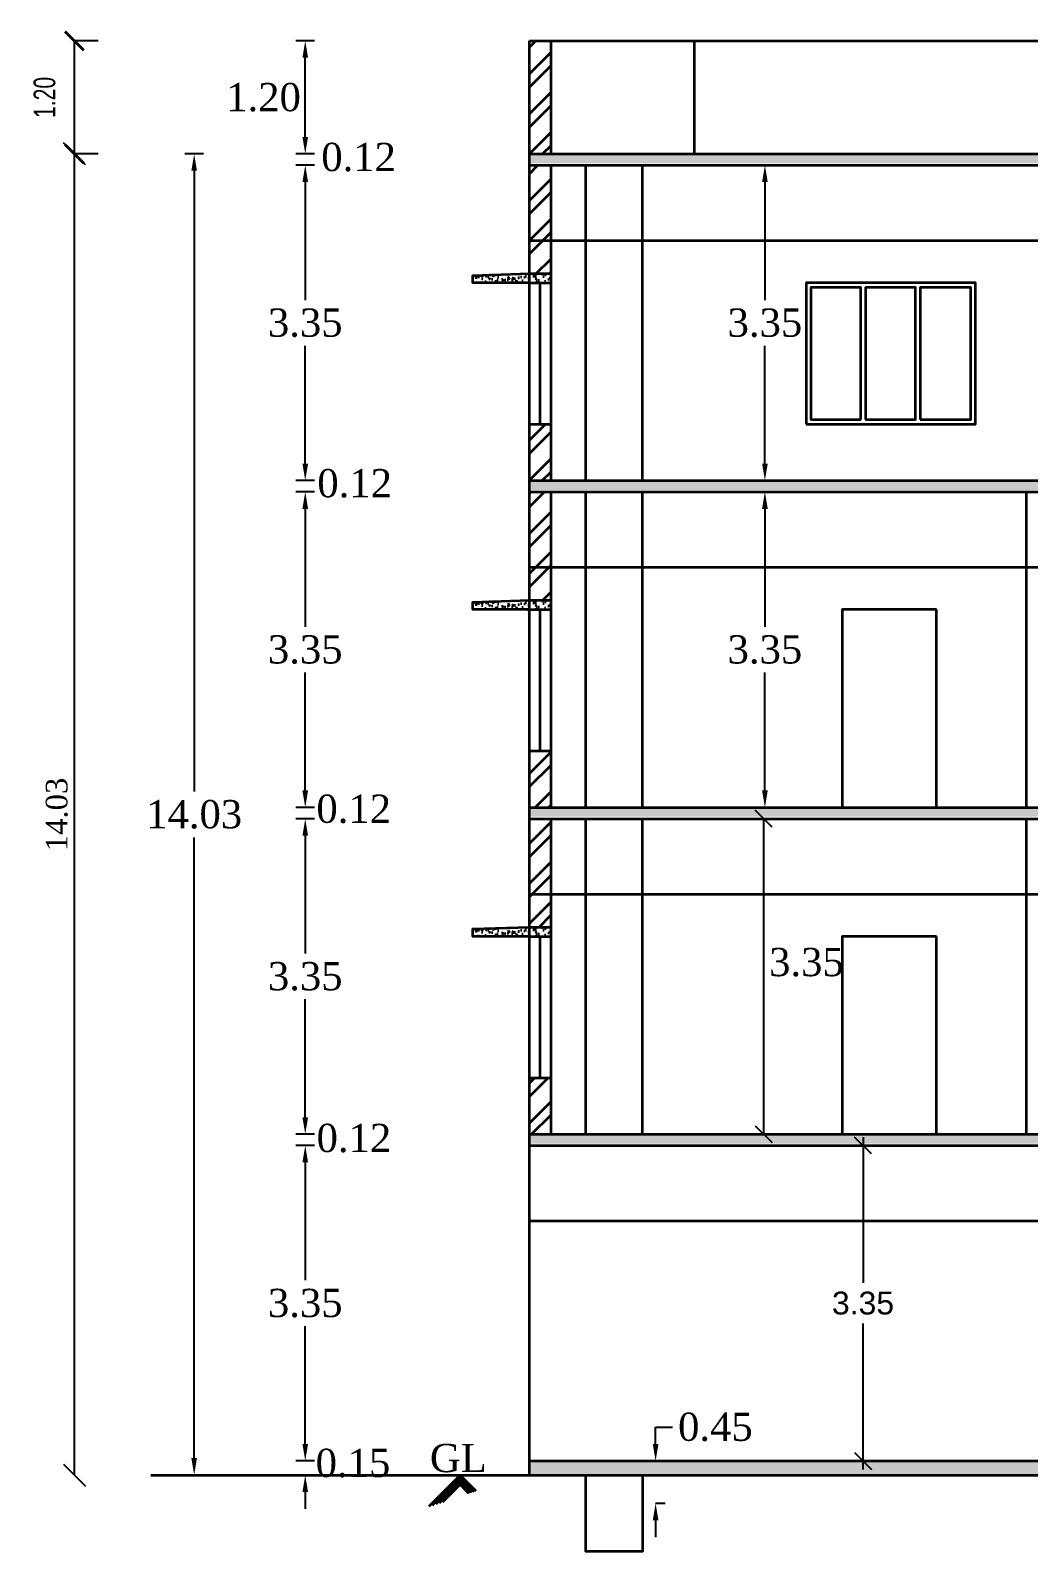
# Model space of a CAD drawing. Header units: metres. Extents: x 7518 to 7619, y -2370 to -2298.
# Drawn here: x 7571.99 to 7582.59, y -2324.92 to -2308.77 of the extents above; entities that cross this region are included whole.
import ezdxf

# ---------------------------------------------------------------- set-up
doc = ezdxf.new("R2010")
doc.units = ezdxf.units.M
doc.header["$MEASUREMENT"] = 0
doc.header["$PDMODE"] = 98
doc.linetypes.add('DOT2', pattern=[0.125, 0, -0.125])
doc.linetypes.add('PHANTOM2', pattern=[1.25, 0.625, -0.125, 0.125, -0.125, 0.125, -0.125])
for name, color, linetype in [('BLK_1_FLR_1_AC_ROOM_1', 2, 'Continuous'), ('BLK_1_FLR_2_AC_ROOM_1', 2, 'Continuous'), ('BLK_1_FLR_3_AC_ROOM_1', 2, 'Continuous'), ('BLK_1_HT_OF_BLDG', 5, 'Continuous'), ('BLK_1_PARAPET_HT', 233, 'Continuous'), ('BLK_1_PLINTH_HEIGHT', 7, 'Continuous'), ('ELECTRICAL_ROOM', 4, 'Continuous')]:
    doc.layers.add(name, color=color, linetype=linetype)
doc.styles.add('Arial-Bold', font='arialbd.ttf', dxfattribs={"height": 9})
doc.styles.add('DIM 100', font='ARIALN.TTF', dxfattribs={"width": 0.85, "height": 0.23})
doc.styles.get("Standard").update_dxf_attribs({"font": 'times.ttf'})
doc.styles.add('SVN', font='arial.ttf')
doc.dimstyles.new('GRID DIM 400', dxfattribs={"dimscale": 0, "dimtxt": 0.8, "dimasz": 0.2, "dimexe": 0, "dimexo": 0, "dimgap": 0.2, "dimtad": 0, "dimlfac": -0.1, "dimzin": 1, "dimdsep": 46, "dimtxsty": 'DIM 100', "dimblk": 'ARCHTICK', "dimcen": 0, "dimclrd": 256, "dimclre": 252, "dimclrt": 4, "dimazin": 0, "dimtfac": 1, "dimtix": 1, "dimtofl": 0, "dimtmove": 2, "dimatfit": 0, "dimfxl": 0, "dimtolj": 1, "dimtzin": 0, "dimarcsym": 0})
doc.dimstyles.get("Standard").update_dxf_attribs({"dimtxt": 0.3, "dimasz": 0.18, "dimexe": 0.1, "dimexo": 0.1, "dimgap": 0.09, "dimtad": 0, "dimtih": 1, "dimtoh": 1, "dimzin": 0, "dimdsep": 46, "dimtxsty": 'Standard', "dimcen": 0.09, "dimadec": 0, "dimazin": 0, "dimtfac": 1, "dimtofl": 0, "dimtmove": 0, "dimatfit": 3, "dimfxl": 0, "dimtolj": 1, "dimtzin": 0, "dimarcsym": 0})
doc.dimstyles.new('STANDARD$0', dxfattribs={"dimtxt": 0.3, "dimasz": 0.18, "dimexe": 0.1, "dimexo": 0.1, "dimgap": 0.09, "dimtad": 0, "dimtih": 1, "dimtoh": 1, "dimzin": 1, "dimdsep": 46, "dimtxsty": 'Standard', "dimcen": 0.1, "dimadec": 3, "dimazin": 0, "dimtfac": 1, "dimtofl": 0, "dimtmove": 0, "dimatfit": 3, "dimfxl": 0, "dimtolj": 1, "dimtzin": 0, "dimarcsym": 0})
doc.dimstyles.new('STY', dxfattribs={"dimscale": 0.9, "dimtxt": 0.23, "dimasz": 0.18, "dimexe": 0.15, "dimexo": 0.6, "dimgap": 0.1, "dimtad": 1, "dimtih": 1, "dimtoh": 1, "dimzin": 0, "dimdsep": 46, "dimtxsty": 'Arial-Bold', "dimblk": 'CLOSEDBLANK', "dimcen": 0.09375, "dimdle": 0.1, "dimse1": 1, "dimse2": 1, "dimadec": 0, "dimazin": 0, "dimtfac": 1, "dimtmove": 2, "dimatfit": 2, "dimfxl": 0, "dimtolj": 1, "dimtzin": 0, "dimarcsym": 0})
doc.dimstyles.new('vassanttham', dxfattribs={"dimtxt": 0.23, "dimasz": 0.234375, "dimexe": 0.15, "dimexo": 0.5, "dimgap": 0.07, "dimtad": 1, "dimtoh": 1, "dimrnd": 0.01, "dimzin": 0, "dimdsep": 46, "dimtxsty": 'Standard', "dimblk": 'OBLIQUE', "dimcen": 0.23, "dimse1": 1, "dimse2": 1, "dimclrd": 7, "dimclre": 7, "dimclrt": 7, "dimadec": 0, "dimazin": 0, "dimtfac": 1, "dimtix": 1, "dimtofl": 0, "dimtmove": 0, "dimatfit": 3, "dimfxl": 0, "dimtolj": 2, "dimtzin": 0, "dimlwd": 25, "dimlwe": -1, "dimarcsym": 0})

# ---------------------------------------------------------------- blocks, each defined once
blk = doc.blocks.new('*D12')
at = {"color": 0, "lineweight": -2}
for p, q in [((7574.905, -2323.782), (7574.905, -2323.602)), ((7575.005, -2323.962), (7574.805, -2323.962)), ((7575.005, -2324.112), (7574.805, -2324.112)), ((7574.905, -2324.292), (7574.905, -2324.472))]:
    blk.add_line(p, q, dxfattribs=at)
at = {"color": 0, "lineweight": 35}
for points in [[(7574.875, -2323.782), (7574.935, -2323.782), (7574.905, -2323.962)], [(7574.875, -2324.292), (7574.935, -2324.292), (7574.905, -2324.112)]]:
    blk.add_solid(points, dxfattribs=at)
at = {"layer": 'Defpoints', "color": 0, "lineweight": 35}
for p in [(7574.905, -2323.962), (7576.316, -2323.962), (7576.316, -2324.112)]:
    blk.add_point(p, dxfattribs=at)
at = {"color": 0, "lineweight": 35, "insert": (7575.412, -2323.986), "char_height": 0.3, "attachment_point": 5}
blk.add_mtext('\\A1;0.15', dxfattribs=at)
blk = doc.blocks.new('*D13')
at = {"color": 0, "lineweight": -2}
for p, q in [((7575.005, -2320.612), (7574.805, -2320.612)), ((7574.905, -2320.792), (7574.905, -2322.044)), ((7574.905, -2323.782), (7574.905, -2322.53)), ((7575.005, -2323.962), (7574.805, -2323.962))]:
    blk.add_line(p, q, dxfattribs=at)
at = {"color": 0, "lineweight": 35}
for points in [[(7574.875, -2320.792), (7574.935, -2320.792), (7574.905, -2320.612)], [(7574.875, -2323.782), (7574.935, -2323.782), (7574.905, -2323.962)]]:
    blk.add_solid(points, dxfattribs=at)
at = {"layer": 'Defpoints', "color": 0, "lineweight": 35}
for p in [(7574.905, -2320.612), (7576.316, -2320.612), (7576.316, -2323.962)]:
    blk.add_point(p, dxfattribs=at)
at = {"color": 0, "lineweight": 35, "insert": (7574.905, -2322.287), "char_height": 0.3, "attachment_point": 5}
blk.add_mtext('\\A1;3.35', dxfattribs=at)
blk = doc.blocks.new('*D14')
at = {"color": 0, "lineweight": -2}
for p, q in [((7574.905, -2320.312), (7574.905, -2320.132)), ((7575.005, -2320.492), (7574.805, -2320.492)), ((7575.005, -2320.612), (7574.805, -2320.612)), ((7574.905, -2320.792), (7574.905, -2320.972))]:
    blk.add_line(p, q, dxfattribs=at)
at = {"color": 0, "lineweight": 35}
for points in [[(7574.875, -2320.312), (7574.935, -2320.312), (7574.905, -2320.492)], [(7574.875, -2320.792), (7574.935, -2320.792), (7574.905, -2320.612)]]:
    blk.add_solid(points, dxfattribs=at)
at = {"layer": 'Defpoints', "color": 0, "lineweight": 35}
for p in [(7574.905, -2320.492), (7576.316, -2320.492), (7576.316, -2320.612)]:
    blk.add_point(p, dxfattribs=at)
at = {"color": 0, "lineweight": 35, "insert": (7575.422, -2320.535), "char_height": 0.3, "attachment_point": 5}
blk.add_mtext('\\A1;0.12', dxfattribs=at)
blk = doc.blocks.new('*D15')
at = {"color": 0, "lineweight": -2}
for p, q in [((7575.005, -2317.142), (7574.805, -2317.142)), ((7574.905, -2317.322), (7574.905, -2318.574)), ((7574.905, -2320.312), (7574.905, -2319.06)), ((7575.005, -2320.492), (7574.805, -2320.492))]:
    blk.add_line(p, q, dxfattribs=at)
at = {"color": 0, "lineweight": 35}
for points in [[(7574.875, -2317.322), (7574.935, -2317.322), (7574.905, -2317.142)], [(7574.875, -2320.312), (7574.935, -2320.312), (7574.905, -2320.492)]]:
    blk.add_solid(points, dxfattribs=at)
at = {"layer": 'Defpoints', "color": 0, "lineweight": 35}
for p in [(7574.905, -2317.142), (7576.316, -2317.142), (7576.316, -2320.492)]:
    blk.add_point(p, dxfattribs=at)
at = {"color": 0, "lineweight": 35, "insert": (7574.905, -2318.817), "char_height": 0.3, "attachment_point": 5}
blk.add_mtext('\\A1;3.35', dxfattribs=at)
blk = doc.blocks.new('*D16')
at = {"color": 0, "lineweight": -2}
for p, q in [((7574.905, -2316.842), (7574.905, -2316.662)), ((7575.005, -2317.022), (7574.805, -2317.022)), ((7575.005, -2317.142), (7574.805, -2317.142)), ((7574.905, -2317.322), (7574.905, -2317.502))]:
    blk.add_line(p, q, dxfattribs=at)
at = {"color": 0, "lineweight": 35}
for points in [[(7574.875, -2316.842), (7574.935, -2316.842), (7574.905, -2317.022)], [(7574.875, -2317.322), (7574.935, -2317.322), (7574.905, -2317.142)]]:
    blk.add_solid(points, dxfattribs=at)
at = {"layer": 'Defpoints', "color": 0, "lineweight": 35}
for p in [(7574.905, -2317.022), (7576.316, -2317.022), (7576.316, -2317.142)]:
    blk.add_point(p, dxfattribs=at)
at = {"color": 0, "lineweight": 35, "insert": (7575.42, -2317.039), "char_height": 0.3, "attachment_point": 5}
blk.add_mtext('\\A1;0.12', dxfattribs=at)
blk = doc.blocks.new('*D17')
at = {"color": 0, "lineweight": -2}
for p, q in [((7575.005, -2313.672), (7574.805, -2313.672)), ((7574.905, -2313.852), (7574.905, -2315.104)), ((7574.905, -2316.842), (7574.905, -2315.59)), ((7575.005, -2317.022), (7574.805, -2317.022))]:
    blk.add_line(p, q, dxfattribs=at)
at = {"color": 0, "lineweight": 35}
for points in [[(7574.875, -2313.852), (7574.935, -2313.852), (7574.905, -2313.672)], [(7574.875, -2316.842), (7574.935, -2316.842), (7574.905, -2317.022)]]:
    blk.add_solid(points, dxfattribs=at)
at = {"layer": 'Defpoints', "color": 0, "lineweight": 35}
for p in [(7574.905, -2313.672), (7576.316, -2313.672), (7576.316, -2317.022)]:
    blk.add_point(p, dxfattribs=at)
at = {"color": 0, "lineweight": 35, "insert": (7574.905, -2315.347), "char_height": 0.3, "attachment_point": 5}
blk.add_mtext('\\A1;3.35', dxfattribs=at)
blk = doc.blocks.new('*D18')
at = {"color": 0, "lineweight": -2}
for p, q in [((7574.905, -2313.372), (7574.905, -2313.192)), ((7575.005, -2313.552), (7574.805, -2313.552)), ((7575.005, -2313.672), (7574.805, -2313.672)), ((7574.905, -2313.852), (7574.905, -2314.032))]:
    blk.add_line(p, q, dxfattribs=at)
at = {"color": 0, "lineweight": 35}
for points in [[(7574.875, -2313.372), (7574.935, -2313.372), (7574.905, -2313.552)], [(7574.875, -2313.852), (7574.935, -2313.852), (7574.905, -2313.672)]]:
    blk.add_solid(points, dxfattribs=at)
at = {"layer": 'Defpoints', "color": 0, "lineweight": 35}
for p in [(7574.905, -2313.552), (7576.316, -2313.552), (7576.316, -2313.672)]:
    blk.add_point(p, dxfattribs=at)
at = {"color": 0, "lineweight": 35, "insert": (7575.43, -2313.582), "char_height": 0.3, "attachment_point": 5}
blk.add_mtext('\\A1;0.12', dxfattribs=at)
blk = doc.blocks.new('*D19')
at = {"color": 0, "lineweight": -2}
for p, q in [((7575.005, -2310.202), (7574.805, -2310.202)), ((7574.905, -2310.382), (7574.905, -2311.634)), ((7574.905, -2313.372), (7574.905, -2312.12)), ((7575.005, -2313.552), (7574.805, -2313.552))]:
    blk.add_line(p, q, dxfattribs=at)
at = {"color": 0, "lineweight": 35}
for points in [[(7574.875, -2310.382), (7574.935, -2310.382), (7574.905, -2310.202)], [(7574.875, -2313.372), (7574.935, -2313.372), (7574.905, -2313.552)]]:
    blk.add_solid(points, dxfattribs=at)
at = {"layer": 'Defpoints', "color": 0, "lineweight": 35}
for p in [(7574.905, -2310.202), (7576.316, -2310.202), (7576.316, -2313.552)]:
    blk.add_point(p, dxfattribs=at)
at = {"color": 0, "lineweight": 35, "insert": (7574.905, -2311.877), "char_height": 0.3, "attachment_point": 5}
blk.add_mtext('\\A1;3.35', dxfattribs=at)
blk = doc.blocks.new('*D20')
at = {"color": 0, "lineweight": -2}
for p, q in [((7574.905, -2309.902), (7574.905, -2309.722)), ((7575.005, -2310.082), (7574.805, -2310.082)), ((7575.005, -2310.202), (7574.805, -2310.202)), ((7574.905, -2310.382), (7574.905, -2310.562))]:
    blk.add_line(p, q, dxfattribs=at)
at = {"color": 0, "lineweight": 35}
for points in [[(7574.875, -2309.902), (7574.935, -2309.902), (7574.905, -2310.082)], [(7574.875, -2310.382), (7574.935, -2310.382), (7574.905, -2310.202)]]:
    blk.add_solid(points, dxfattribs=at)
at = {"layer": 'Defpoints', "color": 0, "lineweight": 35}
for p in [(7574.905, -2310.082), (7576.316, -2310.082), (7576.316, -2310.202)]:
    blk.add_point(p, dxfattribs=at)
at = {"color": 0, "lineweight": 35, "insert": (7575.472, -2310.118), "char_height": 0.3, "attachment_point": 5}
blk.add_mtext('\\A1;0.12', dxfattribs=at)
blk = doc.blocks.new('*D21')
at = {"color": 0, "lineweight": -2}
for p, q in [((7575.005, -2308.882), (7574.805, -2308.882)), ((7574.905, -2309.902), (7574.905, -2309.062)), ((7575.005, -2310.082), (7574.805, -2310.082))]:
    blk.add_line(p, q, dxfattribs=at)
at = {"color": 0, "lineweight": 35}
for points in [[(7574.875, -2309.062), (7574.935, -2309.062), (7574.905, -2308.882)], [(7574.875, -2309.902), (7574.935, -2309.902), (7574.905, -2310.082)]]:
    blk.add_solid(points, dxfattribs=at)
at = {"layer": 'Defpoints', "color": 0, "lineweight": 35}
for p in [(7574.905, -2308.882), (7576.316, -2308.882), (7576.316, -2310.082)]:
    blk.add_point(p, dxfattribs=at)
at = {"color": 0, "lineweight": 35, "insert": (7574.462, -2309.482), "char_height": 0.3, "attachment_point": 5}
blk.add_mtext('\\A1;1.20', dxfattribs=at)
blk = doc.blocks.new('*D22')
at = {"color": 0, "lineweight": -2}
for p, q in [((7573.825, -2310.082), (7573.625, -2310.082)), ((7573.725, -2310.262), (7573.725, -2316.854)), ((7573.725, -2323.932), (7573.725, -2317.34)), ((7573.825, -2324.112), (7573.625, -2324.112))]:
    blk.add_line(p, q, dxfattribs=at)
at = {"color": 0, "lineweight": 35}
for points in [[(7573.695, -2310.262), (7573.755, -2310.262), (7573.725, -2310.082)], [(7573.695, -2323.932), (7573.755, -2323.932), (7573.725, -2324.112)]]:
    blk.add_solid(points, dxfattribs=at)
at = {"layer": 'Defpoints', "color": 0, "lineweight": 35}
for p in [(7573.725, -2310.082), (7575.136, -2310.082), (7575.136, -2324.112)]:
    blk.add_point(p, dxfattribs=at)
at = {"color": 0, "lineweight": 35, "insert": (7573.725, -2317.097), "char_height": 0.3, "attachment_point": 5}
blk.add_mtext('\\A1;14.03', dxfattribs=at)
blk = doc.blocks.new('_Oblique')
at = {"color": 0, "lineweight": -2}
blk.add_line((-0.5, -0.5), (0.5, 0.5), dxfattribs=at)
blk = doc.blocks.new('*D89')
at = {"layer": 'BLK_1_HT_OF_BLDG', "color": 5, "lineweight": 25}
blk.add_line((7572.454, -2324.112), (7572.454, -2310.082), dxfattribs=at)
at = {"layer": 'Defpoints', "color": 0, "lineweight": 35}
for p in [(7572.454, -2310.082), (7577.286, -2310.082), (7577.286, -2324.112)]:
    blk.add_point(p, dxfattribs=at)
at = {"layer": 'BLK_1_HT_OF_BLDG', "color": 5, "lineweight": 25, "xscale": 0.234375, "yscale": 0.234375, "zscale": 0.234375}
for p, rotation in [((7572.454, -2310.082), 90), ((7572.454, -2324.112), 270)]:
    blk.add_blockref('_Oblique', p, dxfattribs=dict(at, rotation=rotation))
at = {"layer": 'BLK_1_HT_OF_BLDG', "color": 7, "insert": (7572.266, -2317.097), "char_height": 0.23, "attachment_point": 5, "rotation": 90}
blk.add_mtext('\\A2;14.03', dxfattribs=at)
blk = doc.blocks.new('_ArchTick')
at = {"color": 0, "linetype": 'ByBlock', "const_width": 0.15}
blk.add_lwpolyline([(-0.5, -0.5), (0.5, 0.5)], dxfattribs=at)
blk = doc.blocks.new('*D90')
at = {"layer": 'BLK_1_PARAPET_HT', "color": 252, "lineweight": -2}
for p, q in [((7572.704, -2308.882), (7572.454, -2308.882)), ((7572.704, -2310.082), (7572.454, -2310.082))]:
    blk.add_line(p, q, dxfattribs=at)
at = {"layer": 'BLK_1_PARAPET_HT', "lineweight": -2}
blk.add_line((7572.454, -2310.082), (7572.454, -2308.882), dxfattribs=at)
at = {"layer": 'Defpoints', "color": 0, "lineweight": 35}
for p in [(7572.454, -2308.882), (7577.286, -2308.882), (7577.286, -2310.082)]:
    blk.add_point(p, dxfattribs=at)
at = {"layer": 'BLK_1_PARAPET_HT', "lineweight": -2, "xscale": 0.2, "yscale": 0.2, "zscale": 0.2}
for p, rotation in [((7572.454, -2308.882), 90), ((7572.454, -2310.082), 270)]:
    blk.add_blockref('_ArchTick', p, dxfattribs=dict(at, rotation=rotation))
at = {"layer": 'BLK_1_PARAPET_HT', "lineweight": -2, "insert": (7572.136, -2309.482), "char_height": 0.23, "attachment_point": 5, "rotation": 90, "style": 'DIM 100'}
blk.add_mtext('\\A1;1.20', dxfattribs=at)
blk = doc.blocks.new('*D91')
at = {"layer": 'BLK_1_PLINTH_HEIGHT', "color": 0, "linetype": 'PHANTOM2', "lineweight": -2}
for p, q in [((7578.627, -2323.782), (7578.627, -2323.602)), ((7578.627, -2323.602), (7578.807, -2323.602)), ((7578.627, -2324.592), (7578.627, -2324.772))]:
    blk.add_line(p, q, dxfattribs=at)
at = {"layer": 'BLK_1_PLINTH_HEIGHT', "color": 0, "linetype": 'DOT2', "lineweight": -2}
for p, q in [((7578.627, -2323.962), (7578.727, -2323.962)), ((7578.627, -2324.412), (7578.727, -2324.412))]:
    blk.add_line(p, q, dxfattribs=at)
at = {"layer": 'BLK_1_PLINTH_HEIGHT', "color": 0, "lineweight": 35}
for points in [[(7578.597, -2323.782), (7578.657, -2323.782), (7578.627, -2323.962)], [(7578.597, -2324.592), (7578.657, -2324.592), (7578.627, -2324.412)]]:
    blk.add_solid(points, dxfattribs=at)
at = {"layer": 'Defpoints', "color": 0, "lineweight": 35}
for p in [(7577.256, -2323.962), (7578.627, -2323.962), (7577.256, -2324.412)]:
    blk.add_point(p, dxfattribs=at)
at = {"layer": 'BLK_1_PLINTH_HEIGHT', "color": 0, "insert": (7579.262, -2323.602), "char_height": 0.3, "attachment_point": 5}
blk.add_mtext('\\A1;0.45', dxfattribs=at)
blk = doc.blocks.new('*D92')
at = {"layer": 'BLK_1_FLR_1_AC_ROOM_1', "color": 0, "lineweight": -2}
for p, q in [((7579.71, -2317.142), (7579.875, -2317.142)), ((7579.775, -2320.492), (7579.775, -2317.142)), ((7579.71, -2320.492), (7579.875, -2320.492))]:
    blk.add_line(p, q, dxfattribs=at)
at = {"layer": 'Defpoints', "color": 0, "lineweight": 35}
for p in [(7579.61, -2317.142), (7579.775, -2317.142), (7579.61, -2320.492)]:
    blk.add_point(p, dxfattribs=at)
at = {"layer": 'BLK_1_FLR_1_AC_ROOM_1', "color": 0, "lineweight": -2, "xscale": 0.18, "yscale": 0.18, "zscale": 0.18}
for p, rotation in [((7579.775, -2317.142), 90), ((7579.775, -2320.492), 270)]:
    blk.add_blockref('_Oblique', p, dxfattribs=dict(at, rotation=rotation))
at = {"layer": 'BLK_1_FLR_1_AC_ROOM_1', "color": 0, "insert": (7580.229, -2318.667), "char_height": 0.3, "attachment_point": 5}
blk.add_mtext('\\A1;3.35', dxfattribs=at)
blk = doc.blocks.new('*D93')
at = {"layer": 'BLK_1_FLR_2_AC_ROOM_1', "color": 0, "lineweight": -2}
for p, q in [((7579.688, -2313.672), (7579.888, -2313.672)), ((7579.788, -2313.852), (7579.788, -2315.104)), ((7579.788, -2316.842), (7579.788, -2315.59)), ((7579.688, -2317.022), (7579.888, -2317.022))]:
    blk.add_line(p, q, dxfattribs=at)
at = {"layer": 'BLK_1_FLR_2_AC_ROOM_1', "color": 0, "lineweight": 35}
for points in [[(7579.758, -2313.852), (7579.818, -2313.852), (7579.788, -2313.672)], [(7579.758, -2316.842), (7579.818, -2316.842), (7579.788, -2317.022)]]:
    blk.add_solid(points, dxfattribs=at)
at = {"layer": 'Defpoints', "color": 0, "lineweight": 35}
for p in [(7579.438, -2313.672), (7579.788, -2313.672), (7579.554, -2317.022)]:
    blk.add_point(p, dxfattribs=at)
at = {"layer": 'BLK_1_FLR_2_AC_ROOM_1', "color": 0, "insert": (7579.788, -2315.347), "char_height": 0.3, "attachment_point": 5}
blk.add_mtext('\\A1;3.35', dxfattribs=at)
blk = doc.blocks.new('*D117')
at = {"layer": 'BLK_1_FLR_3_AC_ROOM_1', "color": 0, "lineweight": -2}
for p, q in [((7579.688, -2310.202), (7579.888, -2310.202)), ((7579.788, -2310.382), (7579.788, -2311.634)), ((7579.788, -2313.372), (7579.788, -2312.12)), ((7579.688, -2313.552), (7579.888, -2313.552))]:
    blk.add_line(p, q, dxfattribs=at)
at = {"layer": 'BLK_1_FLR_3_AC_ROOM_1', "color": 0, "lineweight": 35}
for points in [[(7579.758, -2310.382), (7579.818, -2310.382), (7579.788, -2310.202)], [(7579.758, -2313.372), (7579.818, -2313.372), (7579.788, -2313.552)]]:
    blk.add_solid(points, dxfattribs=at)
at = {"layer": 'Defpoints', "color": 0, "lineweight": 35}
for p in [(7579.438, -2310.202), (7579.788, -2310.202), (7579.554, -2313.552)]:
    blk.add_point(p, dxfattribs=at)
at = {"layer": 'BLK_1_FLR_3_AC_ROOM_1', "color": 0, "insert": (7579.788, -2311.877), "char_height": 0.3, "attachment_point": 5}
blk.add_mtext('\\A1;3.35', dxfattribs=at)
blk = doc.blocks.new('*D119')
at = {"layer": 'Defpoints', "color": 0, "lineweight": 35, "ltscale": 0.5}
for p in [(7580.83, -2320.612), (7580.795, -2323.962), (7580.83, -2323.962)]:
    blk.add_point(p, dxfattribs=at)
at = {"layer": 'ELECTRICAL_ROOM', "color": 0, "lineweight": -2, "ltscale": 0.5}
for p, q in [((7580.83, -2320.522), (7580.83, -2322.072)), ((7580.83, -2320.612), (7580.965, -2320.612)), ((7580.83, -2324.052), (7580.83, -2322.501)), ((7580.83, -2323.962), (7580.965, -2323.962))]:
    blk.add_line(p, q, dxfattribs=at)
at = {"layer": 'ELECTRICAL_ROOM', "color": 0, "lineweight": -2, "ltscale": 0.5, "xscale": 0.18, "yscale": 0.18, "zscale": 0.18}
for p, rotation in [((7580.83, -2320.612), 90), ((7580.83, -2323.962), 270)]:
    blk.add_blockref('_Oblique', p, dxfattribs=dict(at, rotation=rotation))
at = {"layer": 'ELECTRICAL_ROOM', "color": 0, "ltscale": 0.5, "insert": (7580.83, -2322.287), "char_height": 0.243, "attachment_point": 5, "style": 'SVN'}
blk.add_mtext('\\A1;3.35', dxfattribs=at)

msp = doc.modelspace()

# ---------------------------------------------------------------- hatches: boundary and pattern name
at = {"lineweight": 35}
h = msp.add_hatch(dxfattribs=at)
h.set_pattern_fill('ANSI32', color=256, scale=0.8, style=0)
h.set_pattern_definition([(45, (-2483.85118, -771.41386), (-0.212132034, 0.212132034), []), (45, (-2483.70976, -771.41386), (-0.212132034, 0.212132034), [])])
h.paths.add_polyline_path([(7577.516, -2308.882), (7577.286, -2308.882), (7577.286, -2310.082), (7577.516, -2310.082)])
h = msp.add_hatch(dxfattribs=at)
h.set_pattern_fill('AR-CONC', color=256, scale=0.04, style=0)
h.set_pattern_definition([(50, (-2154.56493, -1096.5865), (0.286904073, -0.025100854), [0.03, -0.33]), (355, (-2154.56493, -1096.5865), (-0.0555005334, 0.3008768535), [0.024, -0.264]), (100.4514, (-2154.54102, -1096.58858), (0.231403753, 0.275775817), [0.025496076, -0.280456845]), (46.1842, (-2154.56493, -1096.5065), (0.42689642, -0.066207606), [0.045, -0.495]), (96.6356, (-2154.52935, -1096.512), (0.373865082, 0.389647148), [0.038244115, -0.4206852]), (351.1842, (-2154.56493, -1096.5065), (0.373864778, 0.38964744), [0.036, -0.396]), (21, (-2154.52493, -1096.5265), (0.238762821, -0.161047556), [0.03, -0.33]), (326, (-2154.52493, -1096.5265), (0.097326133, 0.290060018), [0.024, -0.264]), (71.4514, (-2154.50503, -1096.5399), (0.3360890514, 0.129012199), [0.025496076, -0.280456845]), (37.5, (-2154.56493, -1096.58649), (0.0048639421, 0.1331575415), [0, -0.2608, 0, -0.268, 0, -0.265]), (7.5, (-2154.56493, -1096.58649), (0.105227815, 0.1577646848), [0, -0.1528, 0, -0.2548, 0, -0.101]), (327.5, (-2154.65413, -1096.58649), (0.2135289745, -0.0090219487), [0, -0.1, 0, -0.312, 0, -0.414]), (317.5, (-2154.69413, -1096.58649), (0.2332744677, 0.040041993), [0, -0.13, 0, -0.2072, 0, -0.294])])
h.paths.add_polyline_path([(7592.736, -2310.082), (7577.286, -2310.082), (7577.286, -2310.182), (7592.736, -2310.182)])
h = msp.add_hatch(dxfattribs=at)
h.set_pattern_fill('ANSI32', color=256, scale=0.8, style=0)
h.set_pattern_definition([(45, (-2483.85118, -772.33386), (-0.212132034, 0.212132034), []), (45, (-2483.70976, -772.33386), (-0.212132034, 0.212132034), [])])
h.paths.add_polyline_path([(7577.516, -2312.952), (7577.286, -2312.952), (7577.286, -2313.552), (7577.516, -2313.552)])
h.paths.add_polyline_path([(7577.516, -2310.202), (7577.286, -2310.202), (7577.286, -2311.352), (7577.516, -2311.352)])
h.paths.add_polyline_path([(7592.736, -2310.202), (7592.506, -2310.202), (7592.506, -2311.352), (7592.736, -2311.352)])
h.paths.add_polyline_path([(7592.736, -2312.952), (7592.506, -2312.952), (7592.506, -2313.552), (7592.736, -2313.552)])
h = msp.add_hatch(dxfattribs=at)
h.set_pattern_fill('AR-CONC', color=256, scale=0.02, style=0)
h.set_pattern_definition([(50, (-2154.56493, -1100.05649), (0.1434520365, -0.012550427), [0.015, -0.165]), (355, (-2154.56493, -1100.05649), (-0.0277502667, 0.1504384267), [0.012, -0.132]), (100.4514, (-2154.55297, -1100.05754), (0.1157018763, 0.1378879084), [0.012748038, -0.1402284224]), (46.1842, (-2154.56493, -1100.01649), (0.2134482097, -0.033103803), [0.0225, -0.2475]), (96.6356, (-2154.54714, -1100.01925), (0.186932541, 0.194823574), [0.0191220576, -0.2103426]), (351.1842, (-2154.56493, -1100.0165), (0.186932389, 0.19482372), [0.018, -0.198]), (21, (-2154.54493, -1100.02649), (0.1193814104, -0.0805237781), [0.015, -0.165]), (326, (-2154.54493, -1100.02649), (0.0486630664, 0.145030009), [0.012, -0.132]), (71.4514, (-2154.53498, -1100.0332), (0.1680445257, 0.0645060993), [0.012748038, -0.1402284224]), (37.5, (-2154.56493, -1100.05649), (0.00243197106, 0.06657877077), [0, -0.1304, 0, -0.134, 0, -0.1325]), (7.5, (-2154.56493, -1100.05649), (0.0526139075, 0.0788823424), [0, -0.0764, 0, -0.1274, 0, -0.0505]), (327.5, (-2154.60953, -1100.05649), (0.10676448723, -0.00451097435), [0, -0.05, 0, -0.156, 0, -0.207]), (317.5, (-2154.62953, -1100.05649), (0.1166372339, 0.0200209965), [0, -0.065, 0, -0.1036, 0, -0.147])])
h.paths.add_polyline_path([(7576.686, -2311.372), (7576.686, -2311.452), (7577.286, -2311.452), (7577.286, -2311.352)])
h = msp.add_hatch(dxfattribs=at)
h.set_pattern_fill('AR-CONC', color=256, scale=0.02, style=0)
h.set_pattern_definition([(50, (-2134.44925, -1097.25649), (0.1434520365, -0.012550427), [0.015, -0.165]), (355, (-2134.44925, -1097.25649), (-0.0277502667, 0.1504384267), [0.012, -0.132]), (100.4514, (-2134.43729, -1097.25754), (0.1157018763, 0.1378879084), [0.012748038, -0.1402284224]), (46.1842, (-2134.44925, -1097.21649), (0.2134482097, -0.033103803), [0.0225, -0.2475]), (96.6356, (-2134.43146, -1097.21925), (0.186932541, 0.194823574), [0.0191220576, -0.2103426]), (351.1842, (-2134.44925, -1097.2165), (0.186932389, 0.19482372), [0.018, -0.198]), (21, (-2134.42925, -1097.22649), (0.1193814104, -0.0805237781), [0.015, -0.165]), (326, (-2134.42925, -1097.22649), (0.0486630664, 0.145030009), [0.012, -0.132]), (71.4514, (-2134.4193, -1097.2332), (0.1680445257, 0.0645060993), [0.012748038, -0.1402284224]), (37.5, (-2134.449246, -1097.25649), (0.00243197106, 0.06657877077), [0, -0.1304, 0, -0.134, 0, -0.1325]), (7.5, (-2134.449246, -1097.25649), (0.0526139075, 0.0788823424), [0, -0.0764, 0, -0.1274, 0, -0.0505]), (327.5, (-2134.493846, -1097.25649), (0.10676448723, -0.00451097435), [0, -0.05, 0, -0.156, 0, -0.207]), (317.5, (-2134.51385, -1097.25649), (0.1166372339, 0.0200209965), [0, -0.065, 0, -0.1036, 0, -0.147])])
h.paths.add_polyline_path([(7577.516, -2311.452), (7577.516, -2311.352), (7577.286, -2311.352), (7577.286, -2311.452)])
h = msp.add_hatch(dxfattribs=at)
h.set_pattern_fill('AR-CONC', color=256, scale=0.04, style=0)
h.set_pattern_definition([(50, (-2154.56493, -1100.0565), (0.286904073, -0.025100854), [0.03, -0.33]), (355, (-2154.56493, -1100.0565), (-0.0555005334, 0.3008768535), [0.024, -0.264]), (100.4514, (-2154.54102, -1100.05858), (0.231403753, 0.275775817), [0.025496076, -0.280456845]), (46.1842, (-2154.56493, -1099.9765), (0.42689642, -0.066207606), [0.045, -0.495]), (96.6356, (-2154.52935, -1099.982), (0.373865082, 0.389647148), [0.038244115, -0.4206852]), (351.1842, (-2154.56493, -1099.9765), (0.373864778, 0.38964744), [0.036, -0.396]), (21, (-2154.52493, -1099.9965), (0.238762821, -0.161047556), [0.03, -0.33]), (326, (-2154.52493, -1099.9965), (0.097326133, 0.290060018), [0.024, -0.264]), (71.4514, (-2154.50503, -1100.0099), (0.3360890514, 0.129012199), [0.025496076, -0.280456845]), (37.5, (-2154.56493, -1100.05649), (0.0048639421, 0.1331575415), [0, -0.2608, 0, -0.268, 0, -0.265]), (7.5, (-2154.56493, -1100.05649), (0.105227815, 0.1577646848), [0, -0.1528, 0, -0.2548, 0, -0.101]), (327.5, (-2154.65413, -1100.05649), (0.2135289745, -0.0090219487), [0, -0.1, 0, -0.312, 0, -0.414]), (317.5, (-2154.69413, -1100.05649), (0.2332744677, 0.040041993), [0, -0.13, 0, -0.2072, 0, -0.294])])
h.paths.add_polyline_path([(7592.736, -2313.552), (7577.286, -2313.552), (7577.286, -2313.652), (7592.736, -2313.652)])
h = msp.add_hatch(dxfattribs=at)
h.set_pattern_fill('ANSI32', color=256, scale=0.8, style=0)
h.set_pattern_definition([(45, (-2483.85118, -772.05386), (-0.212132034, 0.212132034), []), (45, (-2483.70976, -772.05386), (-0.212132034, 0.212132034), [])])
h.paths.add_polyline_path([(7577.286, -2314.822), (7577.516, -2314.822), (7577.516, -2313.672), (7577.286, -2313.672)])
h.paths.add_polyline_path([(7577.516, -2316.422), (7577.286, -2316.422), (7577.286, -2317.022), (7577.516, -2317.022)])
h = msp.add_hatch(dxfattribs=at)
h.set_pattern_fill('AR-CONC', color=256, scale=0.02, style=0)
h.set_pattern_definition([(50, (-2154.56493, -1103.52649), (0.1434520365, -0.012550427), [0.015, -0.165]), (355, (-2154.56493, -1103.52649), (-0.0277502667, 0.1504384267), [0.012, -0.132]), (100.4514, (-2154.55297, -1103.52754), (0.1157018763, 0.1378879084), [0.012748038, -0.1402284224]), (46.1842, (-2154.56493, -1103.48649), (0.2134482097, -0.033103803), [0.0225, -0.2475]), (96.6356, (-2154.54714, -1103.48925), (0.186932541, 0.194823574), [0.0191220576, -0.2103426]), (351.1842, (-2154.56493, -1103.4865), (0.186932389, 0.19482372), [0.018, -0.198]), (21, (-2154.54493, -1103.49649), (0.1193814104, -0.0805237781), [0.015, -0.165]), (326, (-2154.54493, -1103.49649), (0.0486630664, 0.145030009), [0.012, -0.132]), (71.4514, (-2154.53498, -1103.5032), (0.1680445257, 0.0645060993), [0.012748038, -0.1402284224]), (37.5, (-2154.56493, -1103.52649), (0.00243197106, 0.06657877077), [0, -0.1304, 0, -0.134, 0, -0.1325]), (7.5, (-2154.56493, -1103.52649), (0.0526139075, 0.0788823424), [0, -0.0764, 0, -0.1274, 0, -0.0505]), (327.5, (-2154.60953, -1103.52649), (0.10676448723, -0.00451097435), [0, -0.05, 0, -0.156, 0, -0.207]), (317.5, (-2154.62953, -1103.52649), (0.1166372339, 0.0200209965), [0, -0.065, 0, -0.1036, 0, -0.147])])
h.paths.add_polyline_path([(7576.686, -2314.842), (7576.686, -2314.922), (7577.286, -2314.922), (7577.286, -2314.822)])
h = msp.add_hatch(dxfattribs=at)
h.set_pattern_fill('AR-CONC', color=256, scale=0.02, style=0)
h.set_pattern_definition([(50, (-2134.44925, -1100.72649), (0.1434520365, -0.012550427), [0.015, -0.165]), (355, (-2134.44925, -1100.72649), (-0.0277502667, 0.1504384267), [0.012, -0.132]), (100.4514, (-2134.43729, -1100.72754), (0.1157018763, 0.1378879084), [0.012748038, -0.1402284224]), (46.1842, (-2134.44925, -1100.68649), (0.2134482097, -0.033103803), [0.0225, -0.2475]), (96.6356, (-2134.43146, -1100.68925), (0.186932541, 0.194823574), [0.0191220576, -0.2103426]), (351.1842, (-2134.44925, -1100.6865), (0.186932389, 0.19482372), [0.018, -0.198]), (21, (-2134.42925, -1100.69649), (0.1193814104, -0.0805237781), [0.015, -0.165]), (326, (-2134.42925, -1100.69649), (0.0486630664, 0.145030009), [0.012, -0.132]), (71.4514, (-2134.4193, -1100.7032), (0.1680445257, 0.0645060993), [0.012748038, -0.1402284224]), (37.5, (-2134.449246, -1100.72649), (0.00243197106, 0.06657877077), [0, -0.1304, 0, -0.134, 0, -0.1325]), (7.5, (-2134.449246, -1100.72649), (0.0526139075, 0.0788823424), [0, -0.0764, 0, -0.1274, 0, -0.0505]), (327.5, (-2134.493846, -1100.72649), (0.10676448723, -0.00451097435), [0, -0.05, 0, -0.156, 0, -0.207]), (317.5, (-2134.51385, -1100.72649), (0.1166372339, 0.0200209965), [0, -0.065, 0, -0.1036, 0, -0.147])])
h.paths.add_polyline_path([(7577.516, -2314.922), (7577.516, -2314.822), (7577.286, -2314.822), (7577.286, -2314.922)])
h = msp.add_hatch(dxfattribs=at)
h.set_pattern_fill('AR-CONC', color=256, scale=0.04, style=0)
h.set_pattern_definition([(50, (-2154.56493, -1103.5265), (0.286904073, -0.025100854), [0.03, -0.33]), (355, (-2154.56493, -1103.5265), (-0.0555005334, 0.3008768535), [0.024, -0.264]), (100.4514, (-2154.54102, -1103.52858), (0.231403753, 0.275775817), [0.025496076, -0.280456845]), (46.1842, (-2154.56493, -1103.4465), (0.42689642, -0.066207606), [0.045, -0.495]), (96.6356, (-2154.52935, -1103.452), (0.373865082, 0.389647148), [0.038244115, -0.4206852]), (351.1842, (-2154.56493, -1103.4465), (0.373864778, 0.38964744), [0.036, -0.396]), (21, (-2154.52493, -1103.4665), (0.238762821, -0.161047556), [0.03, -0.33]), (326, (-2154.52493, -1103.4665), (0.097326133, 0.290060018), [0.024, -0.264]), (71.4514, (-2154.50503, -1103.4799), (0.3360890514, 0.129012199), [0.025496076, -0.280456845]), (37.5, (-2154.56493, -1103.52649), (0.0048639421, 0.1331575415), [0, -0.2608, 0, -0.268, 0, -0.265]), (7.5, (-2154.56493, -1103.52649), (0.105227815, 0.1577646848), [0, -0.1528, 0, -0.2548, 0, -0.101]), (327.5, (-2154.65413, -1103.52649), (0.2135289745, -0.0090219487), [0, -0.1, 0, -0.312, 0, -0.414]), (317.5, (-2154.69413, -1103.52649), (0.2332744677, 0.040041993), [0, -0.13, 0, -0.2072, 0, -0.294])])
h.paths.add_polyline_path([(7592.736, -2317.022), (7577.286, -2317.022), (7577.286, -2317.122), (7592.736, -2317.122)])
h = msp.add_hatch(dxfattribs=at)
h.set_pattern_fill('ANSI32', color=256, scale=0.8, style=0)
h.set_pattern_definition([(45, (-2483.85118, -772.37386), (-0.212132034, 0.212132034), []), (45, (-2483.70976, -772.37386), (-0.212132034, 0.212132034), [])])
h.paths.add_polyline_path([(7577.286, -2319.892), (7577.286, -2320.492), (7577.516, -2320.492), (7577.516, -2319.892)])
h.paths.add_polyline_path([(7577.516, -2317.142), (7577.286, -2317.142), (7577.286, -2318.292), (7577.516, -2318.292)])
h = msp.add_hatch(dxfattribs=at)
h.set_pattern_fill('AR-CONC', color=256, scale=0.02, style=0)
h.set_pattern_definition([(50, (-2154.56493, -1106.99649), (0.1434520365, -0.012550427), [0.015, -0.165]), (355, (-2154.56493, -1106.99649), (-0.0277502667, 0.1504384267), [0.012, -0.132]), (100.4514, (-2154.55297, -1106.99754), (0.1157018763, 0.1378879084), [0.012748038, -0.1402284224]), (46.1842, (-2154.56493, -1106.95649), (0.2134482097, -0.033103803), [0.0225, -0.2475]), (96.6356, (-2154.54714, -1106.95925), (0.186932541, 0.194823574), [0.0191220576, -0.2103426]), (351.1842, (-2154.56493, -1106.9565), (0.186932389, 0.19482372), [0.018, -0.198]), (21, (-2154.54493, -1106.96649), (0.1193814104, -0.0805237781), [0.015, -0.165]), (326, (-2154.54493, -1106.96649), (0.0486630664, 0.145030009), [0.012, -0.132]), (71.4514, (-2154.53498, -1106.9732), (0.1680445257, 0.0645060993), [0.012748038, -0.1402284224]), (37.5, (-2154.56493, -1106.99649), (0.00243197106, 0.06657877077), [0, -0.1304, 0, -0.134, 0, -0.1325]), (7.5, (-2154.56493, -1106.99649), (0.0526139075, 0.0788823424), [0, -0.0764, 0, -0.1274, 0, -0.0505]), (327.5, (-2154.60953, -1106.99649), (0.10676448723, -0.00451097435), [0, -0.05, 0, -0.156, 0, -0.207]), (317.5, (-2154.62953, -1106.99649), (0.1166372339, 0.0200209965), [0, -0.065, 0, -0.1036, 0, -0.147])])
h.paths.add_polyline_path([(7576.686, -2318.312), (7576.686, -2318.392), (7577.286, -2318.392), (7577.286, -2318.292)])
h = msp.add_hatch(dxfattribs=at)
h.set_pattern_fill('AR-CONC', color=256, scale=0.02, style=0)
h.set_pattern_definition([(50, (-2134.44925, -1104.19649), (0.1434520365, -0.012550427), [0.015, -0.165]), (355, (-2134.44925, -1104.19649), (-0.0277502667, 0.1504384267), [0.012, -0.132]), (100.4514, (-2134.43729, -1104.19754), (0.1157018763, 0.1378879084), [0.012748038, -0.1402284224]), (46.1842, (-2134.44925, -1104.15649), (0.2134482097, -0.033103803), [0.0225, -0.2475]), (96.6356, (-2134.43146, -1104.15925), (0.186932541, 0.194823574), [0.0191220576, -0.2103426]), (351.1842, (-2134.44925, -1104.1565), (0.186932389, 0.19482372), [0.018, -0.198]), (21, (-2134.42925, -1104.16649), (0.1193814104, -0.0805237781), [0.015, -0.165]), (326, (-2134.42925, -1104.16649), (0.0486630664, 0.145030009), [0.012, -0.132]), (71.4514, (-2134.4193, -1104.1732), (0.1680445257, 0.0645060993), [0.012748038, -0.1402284224]), (37.5, (-2134.449246, -1104.19649), (0.00243197106, 0.06657877077), [0, -0.1304, 0, -0.134, 0, -0.1325]), (7.5, (-2134.449246, -1104.19649), (0.0526139075, 0.0788823424), [0, -0.0764, 0, -0.1274, 0, -0.0505]), (327.5, (-2134.493846, -1104.19649), (0.10676448723, -0.00451097435), [0, -0.05, 0, -0.156, 0, -0.207]), (317.5, (-2134.51385, -1104.19649), (0.1166372339, 0.0200209965), [0, -0.065, 0, -0.1036, 0, -0.147])])
h.paths.add_polyline_path([(7577.516, -2318.392), (7577.516, -2318.292), (7577.286, -2318.292), (7577.286, -2318.392)])
h = msp.add_hatch(dxfattribs=at)
h.set_pattern_fill('AR-CONC', color=256, scale=0.04, style=0)
h.set_pattern_definition([(50, (-2154.56493, -1106.9965), (0.286904073, -0.025100854), [0.03, -0.33]), (355, (-2154.56493, -1106.9965), (-0.0555005334, 0.3008768535), [0.024, -0.264]), (100.4514, (-2154.54102, -1106.99858), (0.231403753, 0.275775817), [0.025496076, -0.280456845]), (46.1842, (-2154.56493, -1106.9165), (0.42689642, -0.066207606), [0.045, -0.495]), (96.6356, (-2154.52935, -1106.922), (0.373865082, 0.389647148), [0.038244115, -0.4206852]), (351.1842, (-2154.56493, -1106.9165), (0.373864778, 0.38964744), [0.036, -0.396]), (21, (-2154.52493, -1106.9365), (0.238762821, -0.161047556), [0.03, -0.33]), (326, (-2154.52493, -1106.9365), (0.097326133, 0.290060018), [0.024, -0.264]), (71.4514, (-2154.50503, -1106.9499), (0.3360890514, 0.129012199), [0.025496076, -0.280456845]), (37.5, (-2154.56493, -1106.99649), (0.0048639421, 0.1331575415), [0, -0.2608, 0, -0.268, 0, -0.265]), (7.5, (-2154.56493, -1106.99649), (0.105227815, 0.1577646848), [0, -0.1528, 0, -0.2548, 0, -0.101]), (327.5, (-2154.65413, -1106.99649), (0.2135289745, -0.0090219487), [0, -0.1, 0, -0.312, 0, -0.414]), (317.5, (-2154.69413, -1106.99649), (0.2332744677, 0.040041993), [0, -0.13, 0, -0.2072, 0, -0.294])])
h.paths.add_polyline_path([(7577.286, -2320.492), (7577.286, -2320.592), (7592.736, -2320.592), (7592.736, -2320.492)])
h = msp.add_hatch(dxfattribs=at)
h.set_pattern_fill('AR-CONC', color=256, scale=0.02, style=0)
h.set_pattern_definition([(50, (-2119.22925, -1107.66649), (0.1434520365, -0.012550427), [0.015, -0.165]), (355, (-2119.22925, -1107.66649), (-0.0277502667, 0.1504384267), [0.012, -0.132]), (100.4514, (-2119.21729, -1107.66754), (0.1157018763, 0.1378879084), [0.012748038, -0.1402284224]), (46.1842, (-2119.22925, -1107.62649), (0.2134482097, -0.033103803), [0.0225, -0.2475]), (96.6356, (-2119.21146, -1107.62925), (0.186932541, 0.194823574), [0.0191220576, -0.2103426]), (351.1842, (-2119.22925, -1107.6265), (0.186932389, 0.19482372), [0.018, -0.198]), (21, (-2119.20925, -1107.63649), (0.1193814104, -0.0805237781), [0.015, -0.165]), (326, (-2119.20925, -1107.63649), (0.0486630664, 0.145030009), [0.012, -0.132]), (71.4514, (-2119.1993, -1107.6432), (0.1680445257, 0.0645060993), [0.012748038, -0.1402284224]), (37.5, (-2119.229246, -1107.66649), (0.00243197106, 0.06657877077), [0, -0.1304, 0, -0.134, 0, -0.1325]), (7.5, (-2119.229246, -1107.66649), (0.0526139075, 0.0788823424), [0, -0.0764, 0, -0.1274, 0, -0.0505]), (327.5, (-2119.273846, -1107.66649), (0.10676448723, -0.00451097435), [0, -0.05, 0, -0.156, 0, -0.207]), (317.5, (-2119.29385, -1107.66649), (0.1166372339, 0.0200209965), [0, -0.065, 0, -0.1036, 0, -0.147])])
h.paths.add_polyline_path([(7592.736, -2324.112), (7592.736, -2323.962), (7577.286, -2323.962), (7577.286, -2324.112)])

# ---------------------------------------------------------------- linework, layer by layer
for p, q in [((7577.286, -2308.882), (7592.736, -2308.882)), ((7577.286, -2324.112), (7577.286, -2308.882)), ((7577.286, -2324.112), (7577.286, -2308.882)), ((7577.286, -2313.552), (7577.286, -2308.882)), ((7577.286, -2308.882), (7577.516, -2308.882)), ((7577.516, -2310.082), (7577.516, -2308.882)), ((7579.04, -2310.082), (7579.04, -2308.882)), ((7577.286, -2310.082), (7592.736, -2310.082)), ((7577.286, -2310.202), (7592.736, -2310.202)), ((7577.516, -2313.552), (7577.516, -2310.202)), ((7577.886, -2313.552), (7577.886, -2310.202)), ((7578.486, -2313.552), (7578.486, -2310.202)), ((7577.286, -2311.002), (7592.736, -2311.002)), ((7577.286, -2311.352), (7577.516, -2311.352)), ((7577.286, -2311.452), (7577.516, -2311.452)), ((7577.401, -2312.952), (7577.401, -2311.452)), ((7577.286, -2312.952), (7577.516, -2312.952)), ((7577.286, -2313.552), (7592.736, -2313.552)), ((7577.286, -2313.672), (7592.736, -2313.672)), ((7577.516, -2317.022), (7577.516, -2313.672)), ((7577.886, -2317.022), (7577.886, -2313.672)), ((7578.486, -2317.022), (7578.486, -2313.672)), ((7582.567, -2317.022), (7582.567, -2313.672)), ((7577.286, -2314.472), (7592.736, -2314.472)), ((7577.286, -2314.822), (7577.516, -2314.822)), ((7577.286, -2314.922), (7577.516, -2314.922)), ((7577.401, -2316.422), (7577.401, -2314.922)), ((7577.286, -2316.422), (7577.516, -2316.422)), ((7577.286, -2317.022), (7592.736, -2317.022)), ((7577.286, -2317.142), (7592.736, -2317.142)), ((7577.516, -2320.492), (7577.516, -2317.142)), ((7577.886, -2320.492), (7577.886, -2317.142)), ((7578.486, -2320.492), (7578.486, -2317.142)), ((7582.567, -2320.492), (7582.567, -2317.142)), ((7577.286, -2317.942), (7592.736, -2317.942)), ((7577.286, -2318.292), (7577.516, -2318.292)), ((7577.286, -2318.392), (7577.516, -2318.392)), ((7577.401, -2319.892), (7577.401, -2318.392)), ((7577.286, -2319.892), (7577.516, -2319.892)), ((7577.286, -2320.492), (7592.736, -2320.492)), ((7577.286, -2320.612), (7592.736, -2320.612)), ((7577.286, -2321.412), (7592.736, -2321.412)), ((7577.286, -2323.962), (7592.736, -2323.962)), ((7573.265, -2324.112), (7594.142, -2324.112)), ((7576.22, -2324.442), (7576.55, -2324.112)), ((7576.22, -2324.442), (7576.55, -2324.112)), ((7576.257, -2324.43), (7576.55, -2324.137)), ((7576.257, -2324.43), (7576.55, -2324.137)), ((7576.721, -2324.283), (7576.55, -2324.112)), ((7576.721, -2324.283), (7576.55, -2324.112)), ((7576.702, -2324.289), (7576.55, -2324.137)), ((7576.702, -2324.289), (7576.55, -2324.137)), ((7576.294, -2324.418), (7576.55, -2324.163)), ((7576.294, -2324.418), (7576.55, -2324.163)), ((7576.331, -2324.406), (7576.55, -2324.188)), ((7576.331, -2324.406), (7576.55, -2324.188)), ((7576.368, -2324.395), (7576.55, -2324.213)), ((7576.368, -2324.395), (7576.55, -2324.213)), ((7576.682, -2324.295), (7576.55, -2324.163)), ((7576.682, -2324.295), (7576.55, -2324.163)), ((7576.663, -2324.301), (7576.55, -2324.188)), ((7576.663, -2324.301), (7576.55, -2324.188)), ((7576.644, -2324.307), (7576.55, -2324.213)), ((7576.644, -2324.307), (7576.55, -2324.213))]:
    msp.add_line(p, q, dxfattribs=at)
for points in [[(7577.286, -2311.452), (7576.686, -2311.452), (7576.686, -2311.372), (7577.286, -2311.352)], [(7580.806, -2312.902), (7580.806, -2311.502), (7580.276, -2311.502), (7580.276, -2312.902), (7580.806, -2312.902)], [(7580.856, -2312.902), (7581.386, -2312.902), (7581.386, -2311.502), (7580.856, -2311.502), (7580.856, -2312.902)], [(7581.436, -2312.902), (7581.976, -2312.902), (7581.976, -2311.502), (7581.436, -2311.502), (7581.436, -2312.902)], [(7577.286, -2314.922), (7576.686, -2314.922), (7576.686, -2314.842), (7577.286, -2314.822)], [(7577.286, -2318.392), (7576.686, -2318.392), (7576.686, -2318.312), (7577.286, -2318.292)]]:
    msp.add_lwpolyline(points, dxfattribs=at)
for points in [[(7580.226, -2312.952), (7582.026, -2312.952), (7582.026, -2311.452), (7580.226, -2311.452)], [(7581.61, -2314.922), (7580.61, -2314.922), (7580.61, -2317.022), (7581.61, -2317.022)], [(7581.61, -2318.392), (7580.61, -2318.392), (7580.61, -2320.492), (7581.61, -2320.492)], [(7577.886, -2324.112), (7578.486, -2324.112), (7578.486, -2324.924), (7577.886, -2324.924)]]:
    msp.add_lwpolyline(points, close=True, dxfattribs=at)

# ---------------------------------------------------------------- texts
at = {"lineweight": 35, "insert": (7576.531, -2323.933), "char_height": 0.3, "attachment_point": 5}
msp.add_mtext('GL', dxfattribs=at)

# ---------------------------------------------------------------- dimensions: what is measured, and where the dimension line sits
at = {"lineweight": 35}
dim = msp.add_aligned_dim(p1=(7576.316, -2310.082), p2=(7576.316, -2308.882), distance=1.411, dimstyle='STANDARD$0', override={"dimtad": 3}, dxfattribs=at)
dim.commit()
dim.dimension.update_dxf_attribs({"geometry": '*D21', "text_midpoint": (7574.462, -2309.482)})
for base, p1, p2, picture, middle in [((7574.905, -2310.082), (7576.316, -2310.202), (7576.316, -2310.082), '*D20', (7575.472, -2310.118)), ((7574.905, -2313.552), (7576.316, -2313.672), (7576.316, -2313.552), '*D18', (7575.43, -2313.582)), ((7574.905, -2317.022), (7576.316, -2317.142), (7576.316, -2317.022), '*D16', (7575.42, -2317.039)), ((7574.905, -2320.492), (7576.316, -2320.612), (7576.316, -2320.492), '*D14', (7575.422, -2320.535)), ((7574.905, -2323.962), (7576.316, -2324.112), (7576.316, -2323.962), '*D12', (7575.412, -2323.986))]:
    dim = msp.add_linear_dim(base=base, p1=p1, p2=p2, angle=90, dimstyle='STANDARD$0', override={"dimtmove": 2}, dxfattribs=at)
    dim.commit()
    dim.dimension.update_dxf_attribs({"geometry": picture, "text_midpoint": middle, "dimtype": 161})
for p1, p2, picture, middle in [((7575.136, -2324.112), (7575.136, -2310.082), '*D22', (7573.725, -2317.097)), ((7576.316, -2313.552), (7576.316, -2310.202), '*D19', (7574.905, -2311.877)), ((7576.316, -2317.022), (7576.316, -2313.672), '*D17', (7574.905, -2315.347)), ((7576.316, -2320.492), (7576.316, -2317.142), '*D15', (7574.905, -2318.817)), ((7576.316, -2323.962), (7576.316, -2320.612), '*D13', (7574.905, -2322.287))]:
    dim = msp.add_aligned_dim(p1=p1, p2=p2, distance=1.411, dimstyle='STANDARD$0', dxfattribs=at)
    dim.commit()
    dim.dimension.update_dxf_attribs({"geometry": picture, "text_midpoint": middle})
at = {"layer": 'BLK_1_FLR_1_AC_ROOM_1', "color": 2}
dim = msp.add_linear_dim(base=(7579.775, -2317.142), p1=(7579.61, -2320.492), p2=(7579.61, -2317.142), angle=90, dimstyle='Standard', override={"dimtad": 2, "dimblk1": 'Oblique', "dimblk2": 'Oblique', "dimsah": 1}, dxfattribs=at)
dim.commit()
dim.dimension.update_dxf_attribs({"geometry": '*D92', "text_midpoint": (7579.775, -2318.667), "dimtype": 160})
at = {"layer": 'BLK_1_FLR_2_AC_ROOM_1', "color": 2}
dim = msp.add_linear_dim(base=(7579.788, -2313.672), p1=(7579.554, -2317.022), p2=(7579.438, -2313.672), angle=90, dimstyle='Standard', override={"dimscale": 1}, dxfattribs=at)
dim.commit()
dim.dimension.update_dxf_attribs({"geometry": '*D93', "text_midpoint": (7579.788, -2315.347)})
at = {"layer": 'BLK_1_FLR_3_AC_ROOM_1', "color": 2}
dim = msp.add_linear_dim(base=(7579.788, -2310.202), p1=(7579.554, -2313.552), p2=(7579.438, -2310.202), angle=90, dimstyle='Standard', override={"dimscale": 1}, dxfattribs=at)
dim.commit()
dim.dimension.update_dxf_attribs({"geometry": '*D117', "text_midpoint": (7579.788, -2311.877)})
at = {"layer": 'BLK_1_HT_OF_BLDG', "color": 5}
dim = msp.add_linear_dim(base=(7572.454, -2310.082), p1=(7577.286, -2324.112), p2=(7577.286, -2310.082), angle=90, dimstyle='vassanttham', override={"dimclrd": 5}, dxfattribs=at)
dim.commit()
dim.dimension.update_dxf_attribs({"geometry": '*D89', "text_midpoint": (7572.266, -2317.097)})
at = {"layer": 'BLK_1_PARAPET_HT', "lineweight": -2}
dim = msp.add_linear_dim(base=(7572.454, -2308.882), p1=(7577.286, -2310.082), p2=(7577.286, -2308.882), angle=90, dimstyle='GRID DIM 400', override={"dimscale": 1, "dimtxt": 0.23, "dimtad": 1, "dimtoh": 1, "dimclrt": 256, "dimtmove": 0}, dxfattribs=at)
dim.commit()
dim.dimension.update_dxf_attribs({"geometry": '*D90', "text_midpoint": (7572.136, -2309.482)})
at = {"layer": 'BLK_1_PLINTH_HEIGHT'}
dim = msp.add_linear_dim(base=(7578.627, -2323.962), p1=(7577.256, -2324.412), p2=(7577.256, -2323.962), angle=90, dimstyle='Standard', override={"dimfxl": 0, "dimarcsym": 2}, dxfattribs=at)
dim.commit()
dim.dimension.update_dxf_attribs({"geometry": '*D91', "text_midpoint": (7579.262, -2323.602)})
at = {"layer": 'ELECTRICAL_ROOM', "color": 4, "ltscale": 0.5}
dim = msp.add_linear_dim(base=(7580.83, -2323.962), p1=(7580.83, -2320.612), p2=(7580.795, -2323.962), angle=270, dimstyle='STY', override={"dimtxt": 0.27, "dimasz": 0.2, "dimtxsty": 'SVN', "dimblk1": 'Oblique', "dimblk2": 'Oblique', "dimsah": 1, "dimse1": 0, "dimse2": 0, "dimfxl": 0.23, "dimfxlon": 1, "dimtfill": 1, "dimarcsym": 1}, dxfattribs=at)
dim.commit()
dim.dimension.update_dxf_attribs({"geometry": '*D119', "text_midpoint": (7580.83, -2322.287)})

doc.saveas('drawing.dxf')
